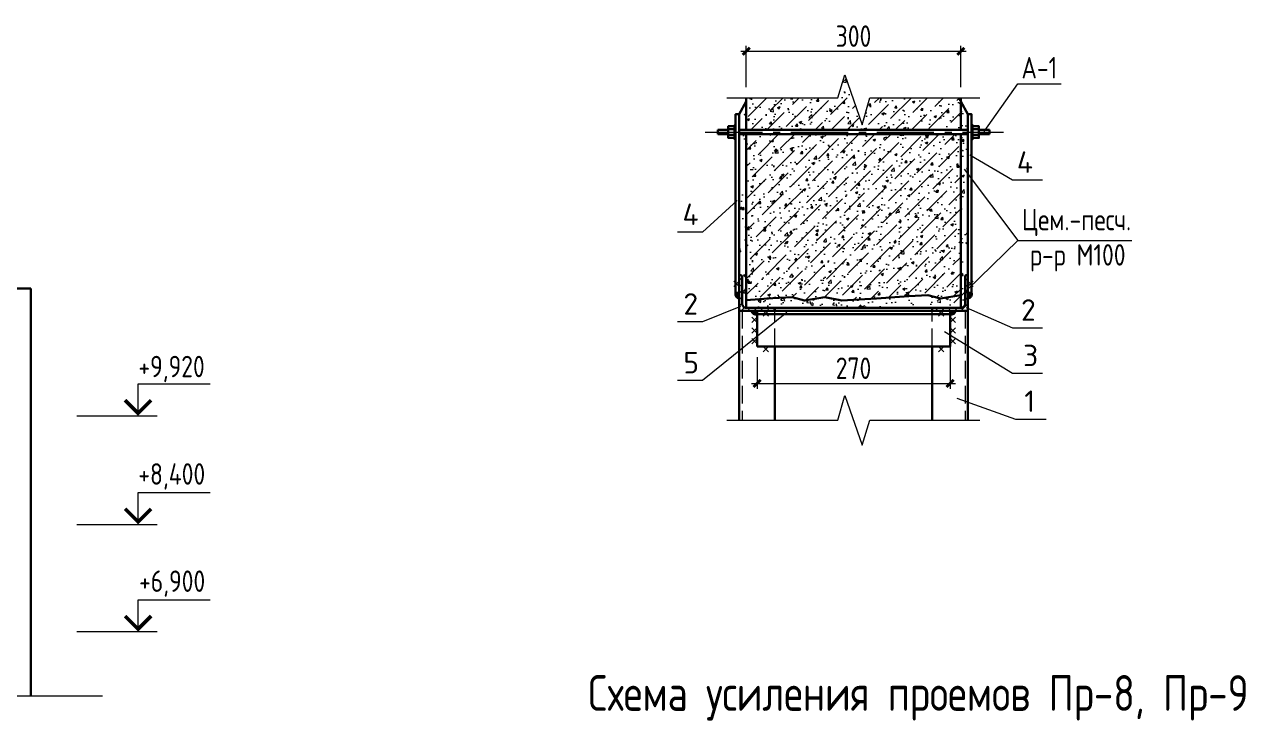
# Model space of a CAD drawing. Extents: x -965262 to 1142518, y -357520 to 71675.
# Drawn here: x 1101536 to 1118617, y -207334 to -197592 of the extents above; entities that cross this region are included whole.
import ezdxf
from ezdxf.enums import TextEntityAlignment as Align

# ---------------------------------------------------------------- set-up
doc = ezdxf.new("R2010")
doc.units = 0
doc.header["$LTSCALE"] = 10
doc.linetypes.add('GOST2.303 4', pattern=[7, 5, -2, 0])
doc.linetypes.add('GOST2.303 6', pattern=[12, 8, -1.5, 1, -1.5])
doc.layers.get('0').update_dxf_attribs({"linetype": 'CONTINUOUS', "lineweight": 30})
doc.layers.get('Defpoints').update_dxf_attribs({"linetype": 'CONTINUOUS'})
doc.styles.add('GOST 2.304', font='isocpeur.ttf', dxfattribs={"width": 0.75, "height": 250})
doc.styles.add('ГОСТ 2м', font='isocpeur.ttf', dxfattribs={"width": 0.8, "height": 250})
doc.dimstyles.new('Копия(3) ГОСТ 2м', dxfattribs={"dimtxt": 250, "dimasz": 100, "dimexe": 75, "dimexo": 150, "dimgap": 62.5, "dimtad": 1, "dimdec": 0, "dimlfac": 0.1, "dimtxsty": 'ГОСТ 2м', "dimblk": 'ARCHTICK', "dimcen": 150, "dimdle": 75, "dimclrd": 256, "dimclre": 256, "dimclrt": 256, "dimadec": 0, "dimazin": 0, "dimtfac": 1, "dimtdec": 0, "dimtmove": 0, "dimatfit": 3, "dimldrblk": 'OBLIQUE', "dimfxl": 1, "dimlwd": 15, "dimlwe": 15, "dimarcsym": 0})

# ---------------------------------------------------------------- blocks, each defined once
blk = doc.blocks.new('_ArchTick')
at = {"color": 0, "linetype": 'ByBlock', "lineweight": 0, "const_width": 0.4}
blk.add_lwpolyline([(-0.5, -0.5), (0.5, 0.5)], dxfattribs=at)
blk = doc.blocks.new('*D2468')
at = {"lineweight": 15, "transparency": 16777216}
for p, q in [((1114483, -202099), (1114483, -202690)), ((1111783, -202249), (1111783, -202690)), ((1111708, -202615), (1114558, -202615))]:
    blk.add_line(p, q, dxfattribs=at)
at = {"layer": 'Defpoints', "color": 0, "lineweight": 50, "transparency": 16777216}
for p in [(1114483, -201949), (1111783, -202099), (1114483, -202615)]:
    blk.add_point(p, dxfattribs=at)
at = {"lineweight": 15, "transparency": 16777216, "xscale": 100, "yscale": 100, "zscale": 100, "rotation": 180}
blk.add_blockref('_ArchTick', (1111783, -202615), dxfattribs=at)
at = {"lineweight": 15, "transparency": 16777216, "xscale": 100, "yscale": 100, "zscale": 100}
blk.add_blockref('_ArchTick', (1114483, -202615), dxfattribs=at)
at = {"lineweight": 15, "transparency": 16777216, "insert": (1113133, -202403), "char_height": 250, "attachment_point": 5, "style": 'ГОСТ 2м'}
blk.add_mtext('{\\H1.2x;270}', dxfattribs=at)
blk = doc.blocks.new('_Oblique')
at = {"color": 0, "linetype": 'ByBlock', "lineweight": -2}
blk.add_line((-0.5, -0.5), (0.5, 0.5), dxfattribs=at)
blk = doc.blocks.new('*D2469')
at = {"lineweight": 15, "transparency": 16777216}
for p, q in [((1111633, -198469), (1111633, -197893)), ((1114633, -198469), (1114633, -197893)), ((1111558, -197968), (1114708, -197968))]:
    blk.add_line(p, q, dxfattribs=at)
at = {"layer": 'Defpoints', "color": 0, "lineweight": 50, "transparency": 16777216}
for p in [(1114633, -197968), (1111633, -198619), (1114633, -198619)]:
    blk.add_point(p, dxfattribs=at)
at = {"lineweight": 15, "transparency": 16777216, "xscale": 100, "yscale": 100, "zscale": 100, "rotation": 180}
blk.add_blockref('_ArchTick', (1111633, -197968), dxfattribs=at)
at = {"lineweight": 15, "transparency": 16777216, "xscale": 100, "yscale": 100, "zscale": 100}
blk.add_blockref('_ArchTick', (1114633, -197968), dxfattribs=at)
at = {"lineweight": 15, "transparency": 16777216, "insert": (1113133, -197756), "char_height": 250, "attachment_point": 5, "style": 'ГОСТ 2м'}
blk.add_mtext('{\\H1.2x;300}', dxfattribs=at)

msp = doc.modelspace()

# ---------------------------------------------------------------- hatches: boundary and pattern name
at = {"lineweight": 15}
h = msp.add_hatch(dxfattribs=at)
h.set_pattern_fill('AR-CONC', color=256, scale=2, style=0)
h.set_pattern_definition([(50, (1113051.3, -199078.26), (364.37, -31.878), [38.1, -419.1]), (355, (1113051.3, -199078.26), (-70.487, 382.114), [30.48, -335.28]), (100.451, (1113081.67, -199080.92), (293.882, 350.236), [32.38, -356.18]), (46.184, (1113051.3, -198976.66), (542.16, -84.085), [57.15, -628.65]), (96.636, (1113096.5, -198983.67), (474.81, 494.85), [48.57, -534.27]), (351.184, (1113051.3, -198976.66), (474.81, 494.85), [45.72, -502.92]), (21, (1113102.1, -199002.06), (303.23, -204.53), [38.1, -419.1]), (326, (1113102.1, -199002.06), (123.604, 368.376), [30.48, -335.28]), (71.451, (1113127.37, -199019.1), (426.833, 163.846), [32.38, -356.18]), (37.5, (1113051.3, -199078.26), (6.177, 169.11), [0, -331.216, 0, -340.36, 0, -336.55]), (7.5, (1113051.3, -199078.26), (133.639, 200.361), [0, -194.056, 0, -323.596, 0, -128.27]), (327.5, (1112938.02, -199078.26), (271.181, -11.4575), [0, -127, 0, -396.24, 0, -525.78]), (317.5, (1112887.22, -199078.26), (296.258, 50.853), [0, -165.1, 0, -263.144, 0, -373.38])])
h.paths.add_polyline_path([(1114633.4, -199068.9), (1111633.4, -199068.9), (1111633.4, -199098.9), (1114633.4, -199098.9)])
h.paths.add_polyline_path([(1114633.4, -199098.9), (1111633.4, -199098.9), (1111633.4, -199128.9), (1114633.4, -199128.9)])
h.paths.add_polyline_path([(1113362.5, -198618.7), (1113122.2, -198618.7), (1113253.8, -198996.5)], flags=16)
h.paths.add_polyline_path([(1113010.5, -198297.8), (1112913.5, -198618.7), (1113122.2, -198618.7)])
h.paths.add_polyline_path([(1112733.4, -199128.9), (1111633.4, -199128.9), (1111633.4, -201449.7), (1112006.2, -201422.7), (1112272.6, -201407.1), (1112448.2, -201455.5), (1112733.4, -201407.1)])
h.paths.add_polyline_path([(1112733.4, -198618.7), (1111633.4, -198618.7), (1111633.4, -199068.9), (1112733.4, -199068.9)])
h.paths.add_polyline_path([(1112733.4, -199098.9), (1111633.4, -199098.9), (1111633.4, -199128.9), (1112733.4, -199128.9)], flags=16)
h.paths.add_polyline_path([(1112733.4, -199068.9), (1111633.4, -199068.9), (1111633.4, -199098.9), (1112733.4, -199098.9)], flags=16)
h.paths.add_polyline_path([(1114633.4, -199128.9), (1112733.4, -199128.9), (1112733.4, -201407.1), (1112970, -201455.5), (1113454.5, -201427.8), (1113906.2, -201395.2), (1114172.6, -201379.5), (1114348.2, -201427.9), (1114633.4, -201379.5)])
h.paths.add_polyline_path([(1114633.4, -199098.9), (1112733.4, -199098.9), (1112733.4, -199128.9), (1114633.4, -199128.9)], flags=17)
h.paths.add_polyline_path([(1114633.4, -199068.9), (1112733.4, -199068.9), (1112733.4, -199098.9), (1114633.4, -199098.9)], flags=17)
h.paths.add_polyline_path([(1114633.4, -198618.7), (1113826.1, -198618.7), (1113758.6, -198841.5), (1113709.8, -198618.7), (1112733.4, -198618.7), (1112733.4, -199068.9), (1114633.4, -199068.9)])
h = msp.add_hatch(dxfattribs=at)
h.set_pattern_fill('ANSI36', color=256, scale=50, style=0)
h.set_pattern_definition([(45, (1113034.7, -199078.26), (84.19, 308.696), [396.875, -79.375, 0, -79.375])])
h.paths.add_polyline_path([(1114633.4, -199068.9), (1111633.4, -199068.9), (1111633.4, -199098.9), (1114633.4, -199098.9)])
h.paths.add_polyline_path([(1114633.4, -199098.9), (1111633.4, -199098.9), (1111633.4, -199128.9), (1114633.4, -199128.9)])
h.paths.add_polyline_path([(1113826.1, -198618.7), (1113709.8, -198618.7), (1113758.6, -198841.5)], flags=17)
h.paths.add_polyline_path([(1113362.5, -198618.7), (1113122.2, -198618.7), (1113253.8, -198996.5)], flags=16)
h.paths.add_polyline_path([(1112733.4, -199128.9), (1111633.4, -199128.9), (1111633.4, -201449.7), (1112006.2, -201422.7), (1112272.6, -201407.1), (1112448.2, -201455.5), (1112733.4, -201407.1)])
h.paths.add_polyline_path([(1112733.4, -199098.9), (1111633.4, -199098.9), (1111633.4, -199128.9), (1112733.4, -199128.9)], flags=16)
h.paths.add_polyline_path([(1112733.4, -199068.9), (1111633.4, -199068.9), (1111633.4, -199098.9), (1112733.4, -199098.9)], flags=16)
h.paths.add_polyline_path([(1112733.4, -198618.7), (1111633.4, -198618.7), (1111633.4, -199068.9), (1112733.4, -199068.9)])
h.paths.add_polyline_path([(1114633.4, -199128.9), (1112733.4, -199128.9), (1112733.4, -201407.1), (1112970, -201455.5), (1113454.5, -201427.8), (1113906.2, -201395.2), (1114172.6, -201379.5), (1114348.2, -201427.9), (1114633.4, -201379.5)])
h.paths.add_polyline_path([(1114633.4, -198618.7), (1113826.1, -198618.7), (1113758.6, -198841.5), (1113709.8, -198618.7), (1112733.4, -198618.7), (1112733.4, -199068.9), (1114633.4, -199068.9)])
h.paths.add_polyline_path([(1114633.4, -199068.9), (1112733.4, -199068.9), (1112733.4, -199098.9), (1114633.4, -199098.9)], flags=17)
h.paths.add_polyline_path([(1114633.4, -199098.9), (1112733.4, -199098.9), (1112733.4, -199128.9), (1114633.4, -199128.9)], flags=17)
h = msp.add_hatch(dxfattribs=at)
h.set_pattern_fill('AR-CONC', color=256, scale=2, style=0)
h.set_pattern_definition([(50, (1109284.98, -273290.6), (364.3693, -31.8782), [38.1, -419.1]), (355, (1109285, -273290.6), (-70.4857, 382.1133), [30.48, -335.28]), (100.451, (1109315.35, -273293.25), (293.885, 350.2334), [32.38, -356.18]), (46.1842, (1109285, -273189), (542.158, -84.0847), [57.15, -628.65]), (96.6356, (1109330.16, -273196), (474.8085, 494.851), [48.57, -534.27]), (351.184, (1109285, -273189), (474.809, 494.8502), [45.72, -502.92]), (21, (1109335.78, -273214.4), (303.2298, -204.531), [38.1, -419.1]), (326, (1109335.8, -273214.4), (123.604, 368.376), [30.48, -335.28]), (71.4514, (1109361.05, -273231.44), (426.833, 163.8457), [32.38, -356.18]), (37.5, (1109284.98, -273290.6), (6.1772, 169.11008), [0, -331.216, 0, -340.36, 0, -336.55]), (7.5, (1109284.98, -273290.6), (133.63933, 200.36115), [0, -194.056, 0, -323.596, 0, -128.27]), (327.5, (1109171.7, -273290.6), (271.1812, -11.4575), [0, -127, 0, -396.24, 0, -525.78]), (317.5, (1109120.9, -273290.6), (296.2584, 50.853), [0, -165.1, 0, -263.144, 0, -373.38])])
h.paths.add_polyline_path([(1111633.4, -198672.4), (1111533.4, -198848.9), (1111533.4, -199068.9), (1111633.4, -199068.9)])
h.paths.add_polyline_path([(1111633.4, -199128.9), (1111533.4, -199128.9), (1111533.4, -201098.9), (1111553.4, -201098.9, -0.4142136), (1111573.4, -201118.9), (1111573.4, -201498.9, 0.4142136), (1111633.4, -201558.9)])
h.paths.add_polyline_path([(1111633.4, -199098.9), (1111533.4, -199098.9), (1111533.4, -199128.9), (1111633.4, -199128.9)])
h.paths.add_polyline_path([(1111633.4, -199068.9), (1111533.4, -199068.9), (1111533.4, -199098.9), (1111633.4, -199098.9)])
h = msp.add_hatch(dxfattribs=at)
h.set_pattern_fill('AR-CONC', color=256, scale=2, style=0)
h.set_pattern_definition([(50, (1110384.98, -273290.6), (364.3693, -31.8782), [38.1, -419.1]), (355, (1110385, -273290.6), (-70.4857, 382.1133), [30.48, -335.28]), (100.451, (1110415.35, -273293.25), (293.885, 350.2334), [32.38, -356.18]), (46.1842, (1110385, -273189), (542.158, -84.0847), [57.15, -628.65]), (96.6356, (1110430.16, -273196), (474.8085, 494.851), [48.57, -534.27]), (351.184, (1110385, -273189), (474.8092, 494.8502), [45.72, -502.92]), (21, (1110435.78, -273214.4), (303.2298, -204.531), [38.1, -419.1]), (326, (1110435.8, -273214.4), (123.604, 368.376), [30.48, -335.28]), (71.4514, (1110461.05, -273231.44), (426.833, 163.8457), [32.38, -356.18]), (37.5, (1110384.98, -273290.6), (6.1772, 169.11008), [0, -331.216, 0, -340.36, 0, -336.55]), (7.5, (1110384.98, -273290.6), (133.63933, 200.36115), [0, -194.056, 0, -323.596, 0, -128.27]), (327.5, (1110271.7, -273290.6), (271.1812, -11.4575), [0, -127, 0, -396.24, 0, -525.78]), (317.5, (1110220.9, -273290.6), (296.2584, 50.853), [0, -165.1, 0, -263.144, 0, -373.38])])
h.paths.add_polyline_path([(1114733.4, -198848.9), (1114633.4, -198672.4), (1114633.4, -199068.9), (1114733.4, -199068.9)])
h.paths.add_polyline_path([(1114733.4, -199068.9), (1114633.4, -199068.9), (1114633.4, -199098.9), (1114733.4, -199098.9)])
h.paths.add_polyline_path([(1114733.4, -199128.9), (1114633.4, -199128.9), (1114633.4, -201558.9, 0.4142136), (1114693.4, -201498.9), (1114693.4, -201118.9, -0.4142136), (1114713.4, -201098.9), (1114733.4, -201098.9)])
h.paths.add_polyline_path([(1114733.4, -199098.9), (1114633.4, -199098.9), (1114633.4, -199128.9), (1114733.4, -199128.9)])
h = msp.add_hatch(dxfattribs=at)
h.set_pattern_fill('ANSI31', color=1, scale=20, style=0)
h.set_pattern_definition([(45, (1109284.98, -273290.594), (-44.90128, 44.90128), [])])
h.paths.add_polyline_path([(1111573.4, -201498.9), (1111573.4, -201118.9, 0.4142136), (1111553.4, -201098.9), (1111533.4, -201098.9), (1111533.4, -201348.9), (1111533.4, -201598.9), (1112033.4, -201598.9), (1112033.4, -201578.9, 0.4142136), (1112013.4, -201558.9), (1111683.4, -201558.9), (1111633.4, -201558.9, -0.4142136)])
h = msp.add_hatch(dxfattribs=at)
h.set_pattern_fill('ANSI31', color=1, scale=20, style=0)
h.set_pattern_definition([(45, (1110384.98, -273290.594), (-44.90128, 44.90128), [])])
h.paths.add_polyline_path([(1114733.4, -201098.9), (1114713.4, -201098.9, 0.4142136), (1114693.4, -201118.9), (1114693.4, -201498.9, -0.4142136), (1114633.4, -201558.9), (1114253.4, -201558.9, 0.4142136), (1114233.4, -201578.9), (1114233.4, -201598.9), (1114733.4, -201598.9)])
for points in [[(1111533.4, -201348.9), (1111483.4, -201348.9, 0.4859334), (1111533.4, -201425.2)], [(1114733.4, -201348.9), (1114783.4, -201348.9, -0.4859334), (1114733.4, -201425.2)], [(1111783.4, -201598.9), (1111783.4, -201648.9, -0.4859334), (1111707, -201598.9)], [(1114483.4, -201598.9), (1114483.4, -201648.9, 0.4859334), (1114559.7, -201598.9)]]:
    msp.add_hatch(color=256).paths.add_polyline_path(points)
h = msp.add_hatch(dxfattribs=at)
h.set_pattern_fill('AR-CONC', color=256, scale=2, style=0)
h.set_pattern_definition([(50, (-1145173, -3381470.14), (364.369338, -31.87817), [38.1, -419.1]), (355, (-1145173, -3381470.14), (-70.485652, 382.113286), [30.48, -335.28]), (100.451, (-1145142.62, -3381472.8), (293.885003, 350.233376), [32.38, -356.18]), (46.1842, (-1145173, -3381368.54), (542.15808, -84.084656), [57.15, -628.65]), (96.6356, (-1145127.8, -3381375.55), (474.80847, 494.85111), [48.57, -534.27]), (351.184, (-1145173, -3381368.54), (474.80921, 494.850236), [45.72, -502.92]), (21, (-1145122.2, -3381393.94), (303.22976, -204.531037), [38.1, -419.1]), (326, (-1145122.2, -3381393.94), (123.604057, 368.375932), [30.48, -335.28]), (71.4514, (-1145096.92, -3381411), (426.83298, 163.845715), [32.38, -356.18]), (37.5, (-1145172.99, -3381470.14), (6.1772065, 169.1100777), [0, -331.216, 0, -340.36, 0, -336.55]), (7.5, (-1145172.99, -3381470.14), (133.639325, 200.36115), [0, -194.056, 0, -323.596, 0, -128.27]), (327.5, (-1145286.27, -3381470.14), (271.1811903, -11.457488), [0, -127, 0, -396.24, 0, -525.78]), (317.5, (-1145337.07, -3381470.14), (296.258363, 50.852982), [0, -165.1, 0, -263.144, 0, -373.38])])
h.paths.add_polyline_path([(1112733.4, -201407.1), (1112448.2, -201455.5), (1112272.6, -201407.1), (1112006.2, -201422.7), (1111633.4, -201449.7), (1111633.4, -201558.9), (1112733.4, -201558.9)])
h.paths.add_polyline_path([(1114633.4, -201379.5), (1114348.2, -201427.9), (1114172.6, -201379.5), (1113906.2, -201395.2), (1113454.5, -201427.8), (1112970, -201455.5), (1112733.4, -201407.1), (1112733.4, -201558.9), (1113113.4, -201558.9), (1114583.4, -201558.9), (1114633.4, -201558.9)])

# ---------------------------------------------------------------- linework, layer by layer
at = {"color": 5, "lineweight": 15}
for p, q in [((1112913.5, -198618.7, 9801.8), (1113010.5, -198297.8, 9801.8)), ((1113010.5, -198297.8, 9801.8), (1113253.8, -198996.5, 9801.8)), ((1111361.2, -198618.7, 9801.8), (1112913.5, -198618.7, 9801.8)), ((1113253.8, -198996.5, 9801.8), (1113362.5, -198618.7, 9801.8)), ((1113362.5, -198618.7, 9801.8), (1114899.6, -198618.7, 9801.8)), ((1112913.5, -203131.9, 9801.8), (1113010.5, -202782.6, 9801.8)), ((1113010.5, -202782.6, 9801.8), (1113253.8, -203481.3, 9801.8)), ((1111361.2, -203131.9, 9801.8), (1112913.5, -203131.9, 9801.8)), ((1113253.8, -203481.3, 9801.8), (1113362.5, -203131.9, 9801.8)), ((1113362.5, -203131.9, 9801.8), (1114899.6, -203131.9, 9801.8))]:
    msp.add_line(p, q, dxfattribs=at)
at = {"lineweight": 15}
for p, q in [((1114960, -199091.9, 9801.8), (1115431.4, -198425.5, 9801.8)), ((1115431.4, -198425.5, 9801.8), (1116036.8, -198425.5, 9801.8)), ((1114757.7, -199415.1, 9801.8), (1115355.4, -199768.7, 9801.8)), ((1114678.8, -199619.6, 9801.8), (1115431.4, -200614.9, 9801.8)), ((1115355.4, -199768.7, 9801.8), (1115774.3, -199768.7, 9801.8)), ((1111506.8, -200054, 9801.8), (1111021.9, -200498.7, 9801.8)), ((1111021.9, -200498.7, 9801.8), (1110670.6, -200498.7, 9801.8)), ((1114534.7, -201487.8, 9801.8), (1115431.4, -200614.9, 9801.8)), ((1115431.4, -200614.9, 9801.8), (1117024.7, -200614.9, 9801.8)), ((1111550.9, -201538.9, 9801.8), (1111021.9, -201753.7, 9801.8)), ((1112202, -201622.7, 9801.8), (1111021.9, -202575.8, 9801.8)), ((1114706.2, -201554.9, 9801.8), (1115355.4, -201838.4, 9801.8)), ((1111021.9, -201753.7, 9801.8), (1110670.6, -201753.7, 9801.8)), ((1115355.4, -201838.4, 9801.8), (1115774.3, -201838.4, 9801.8)), ((1114406.1, -201888.1, 9801.8), (1115355.4, -202474.6, 9801.8)), ((1115355.4, -202474.6, 9801.8), (1115774.3, -202474.6, 9801.8)), ((1111021.9, -202575.8, 9801.8), (1110670.6, -202575.8, 9801.8)), ((1114577.4, -202822.5, 9801.8), (1115396.7, -203114.7, 9801.8)), ((1115396.7, -203114.7, 9801.8), (1115828, -203114.7, 9801.8))]:
    msp.add_line(p, q, dxfattribs=at)
at = {"lineweight": 15, "ltscale": 0.25}
for p, q in [((1111533.4, -201261.4, 9801.8), (1111458.4, -201186.4, 9801.8)), ((1111533.4, -201186.4, 9801.8), (1111458.4, -201261.4, 9801.8)), ((1114733.4, -201261.4, 9801.8), (1114808.4, -201186.4, 9801.8)), ((1114733.4, -201186.4, 9801.8), (1114808.4, -201261.4, 9801.8)), ((1111783.4, -201686.4, 9801.8), (1111708.4, -201761.4, 9801.8)), ((1111783.4, -201761.4, 9801.8), (1111708.4, -201686.4, 9801.8)), ((1111870.9, -201598.9, 9801.8), (1111945.9, -201673.9, 9801.8)), ((1111945.9, -201598.9, 9801.8), (1111870.9, -201673.9, 9801.8)), ((1114395.9, -201598.9, 9801.8), (1114320.9, -201673.9, 9801.8)), ((1114320.9, -201598.9, 9801.8), (1114395.9, -201673.9, 9801.8)), ((1114483.4, -201686.4, 9801.8), (1114558.4, -201761.4, 9801.8)), ((1114483.4, -201761.4, 9801.8), (1114558.4, -201686.4, 9801.8)), ((1111783.4, -201836.4, 9801.8), (1111708.4, -201911.4, 9801.8)), ((1111783.4, -201911.4, 9801.8), (1111708.4, -201836.4, 9801.8)), ((1114483.4, -201836.4, 9801.8), (1114558.4, -201911.4, 9801.8)), ((1114483.4, -201911.4, 9801.8), (1114558.4, -201836.4, 9801.8)), ((1111783.4, -201986.4, 9801.8), (1111708.4, -202061.4, 9801.8)), ((1111783.4, -202061.4, 9801.8), (1111708.4, -201986.4, 9801.8)), ((1114483.4, -201986.4, 9801.8), (1114558.4, -202061.4, 9801.8)), ((1114483.4, -202061.4, 9801.8), (1114558.4, -201986.4, 9801.8)), ((1111870.9, -202098.9, 9801.8), (1111945.9, -202173.9, 9801.8)), ((1111945.9, -202098.9, 9801.8), (1111870.9, -202173.9, 9801.8)), ((1114395.9, -202098.9, 9801.8), (1114320.9, -202173.9, 9801.8)), ((1114320.9, -202098.9, 9801.8), (1114395.9, -202173.9, 9801.8))]:
    msp.add_line(p, q, dxfattribs=at)
at = {"ltscale": 2}
for q in [(1065426.5, -201288.9, 9801.8), (1101626.5, -206989.1, 9801.8)]:
    msp.add_line((1101626.5, -201288.9, 9801.8), q, dxfattribs=at)
at = {"color": 1, "ltscale": 0.25}
for p, q in [((1111783.4, -201598.9, 9801.8), (1112033.4, -201598.9, 9801.8)), ((1111783.4, -201648.9, 9801.8), (1111783.4, -202098.9, 9801.8)), ((1114483.4, -201598.9, 9801.8), (1114233.4, -201598.9, 9801.8)), ((1114483.4, -201648.9, 9801.8), (1114483.4, -202098.9, 9801.8)), ((1111783.4, -202098.9, 9801.8), (1112033.4, -202098.9, 9801.8)), ((1114483.4, -202098.9, 9801.8), (1114233.4, -202098.9, 9801.8))]:
    msp.add_line(p, q, dxfattribs=at)
at = {"lineweight": 15, "ltscale": 15}
for p, q in [((1103126.3, -203068.9, 9801.8), (1103126.3, -202623.1, 9801.8)), ((1103126.3, -204588.6, 9801.8), (1103126.3, -204142.8, 9801.8)), ((1103126.3, -206088.9, 9801.8), (1103126.3, -205643.1, 9801.8))]:
    msp.add_line(p, q, dxfattribs=at)
at = {"lineweight": 15, "ltscale": 0.3}
for p, q in [((1103126.3, -202623.1, 9801.8), (1104135.3, -202623.1, 9801.8)), ((1102267.6, -203068.9, 9801.8), (1103391.7, -203068.9, 9801.8)), ((1103126.3, -204142.8, 9801.8), (1104135.3, -204142.8, 9801.8)), ((1102267.6, -204588.6, 9801.8), (1103391.7, -204588.6, 9801.8)), ((1103126.3, -205643.1, 9801.8), (1104135.3, -205643.1, 9801.8)), ((1102267.6, -206088.9, 9801.8), (1103391.7, -206088.9, 9801.8))]:
    msp.add_line(p, q, dxfattribs=at)
at = {"color": 5, "lineweight": 15, "ltscale": 200}
msp.add_line((1083806.5, -206989.1, 9801.8), (1102627.5, -206989.1, 9801.8), dxfattribs=at)
at = {"lineweight": 30, "elevation": 9801.8}
for points in [[(1111633.4, -199068.9), (1111633.4, -198618.7)], [(1114633.4, -199068.9), (1114633.4, -198618.7)], [(1111533.4, -198848.9), (1111633.4, -198672.4)], [(1114733.4, -198848.9), (1114633.4, -198672.4)], [(1111633.4, -201558.9), (1111633.4, -199128.9)], [(1114633.4, -201558.9), (1114633.4, -199128.9)], [(1111633.4, -201449.7), (1111633.4, -201449.7), (1111633.4, -201449.7), (1112006.2, -201422.7), (1112272.6, -201407.1), (1112448.2, -201455.5), (1112733.4, -201407.1)], [(1112733.4, -201407.1), (1112970, -201455.5), (1113454.5, -201427.8), (1113906.2, -201395.2), (1114172.6, -201379.5), (1114348.2, -201427.9), (1114633.4, -201379.5)], [(1111633.4, -201558.9), (1114583.4, -201558.9)]]:
    msp.add_lwpolyline(points, dxfattribs=at)
at = {"color": 1, "lineweight": 30, "elevation": 9801.8}
for points in [[(1111533.4, -198848.9), (1111533.4, -201348.9), (1111483.4, -201348.9), (1111483.4, -198848.9)], [(1114733.4, -198848.9), (1114733.4, -201348.9), (1114783.4, -201348.9), (1114783.4, -198848.9)], [(1111783.4, -201598.9), (1114483.4, -201598.9), (1114483.4, -201648.9), (1111783.4, -201648.9)]]:
    msp.add_lwpolyline(points, close=True, dxfattribs=at)
at = {"linetype": 'GOST2.303 6', "lineweight": 9, "ltscale": 10, "elevation": 9801.8}
msp.add_lwpolyline([(1111057.8, -199098.9), (1115229.3, -199098.9)], dxfattribs=at)
at = {"color": 1, "elevation": 9801.8}
for points in [[(1111233.4, -199068.9), (1111380.4, -199068.9)], [(1111233.4, -199068.9), (1111233.4, -199128.9)], [(1111233.4, -199128.9), (1111380.4, -199128.9)], [(1111380.4, -199058.9), (1111468.4, -199058.9)], [(1111380.4, -199138.9), (1111468.4, -199138.9)], [(1114886.3, -199058.9), (1114798.4, -199058.9)], [(1114886.3, -199138.9), (1114798.4, -199138.9)], [(1115033.4, -199068.9), (1114886.3, -199068.9)], [(1115033.4, -199128.9), (1114886.3, -199128.9)], [(1115033.4, -199068.9), (1115033.4, -199128.9)]]:
    msp.add_lwpolyline(points, dxfattribs=at)
for points in [[(1111468.4, -199017.4), (1111380.4, -199017.4), (1111380.4, -199180.3), (1111468.4, -199180.3)], [(1111483.4, -199198.1), (1111468.4, -199198.1), (1111468.4, -198999.6), (1111483.4, -198999.6)], [(1114783.4, -199198.1), (1114798.4, -199198.1), (1114798.4, -198999.6), (1114783.4, -198999.6)], [(1114798.4, -199017.4), (1114886.3, -199017.4), (1114886.3, -199180.3), (1114798.4, -199180.3)]]:
    msp.add_lwpolyline(points, close=True, dxfattribs=at)
at = {"color": 1, "ltscale": 5, "elevation": 9801.8}
for points in [[(1111533.4, -199068.9), (1114733.4, -199068.9)], [(1111533.4, -199128.9), (1114733.4, -199128.9)]]:
    msp.add_lwpolyline(points, dxfattribs=at)
at = {"color": 1, "lineweight": 30, "elevation": 9801.8}
for points in [[(1111533.4, -201598.9), (1112033.4, -201598.9), (1112033.4, -201578.9, 0.4142136), (1112013.4, -201558.9), (1111633.4, -201558.9, -0.4142136), (1111573.4, -201498.9), (1111573.4, -201118.9, 0.4142136), (1111553.4, -201098.9), (1111533.4, -201098.9)], [(1114733.4, -201598.9), (1114233.4, -201598.9), (1114233.4, -201578.9, -0.4142136), (1114253.4, -201558.9), (1114633.4, -201558.9, 0.4142136), (1114693.4, -201498.9), (1114693.4, -201118.9, -0.4142136), (1114713.4, -201098.9), (1114733.4, -201098.9)]]:
    msp.add_lwpolyline(points, format="xyb", close=True, dxfattribs=at)
for points in [[(1111533.4, -201598.9), (1111533.4, -203131.9)], [(1111783.4, -201648.9), (1111783.4, -202098.9)], [(1114483.4, -201648.9), (1114483.4, -202098.9)], [(1114733.4, -201598.9), (1114733.4, -203131.9)], [(1111783.4, -202098.9), (1114483.4, -202098.9)], [(1112033.4, -202098.9), (1112033.4, -203131.9)], [(1114233.4, -202098.9), (1114233.4, -203131.9)]]:
    msp.add_lwpolyline(points, dxfattribs=at)
at = {"color": 1, "linetype": 'GOST2.303 4', "lineweight": 15, "ltscale": 5, "elevation": 9801.8}
for points in [[(1111573.4, -201598.9), (1111573.4, -203131.9)], [(1112033.4, -202098.9), (1112033.4, -201598.9)], [(1114233.4, -202098.9), (1114233.4, -201598.9)], [(1114693.4, -201598.9), (1114693.4, -203131.9)]]:
    msp.add_lwpolyline(points, dxfattribs=at)
at = {"lineweight": 15, "const_width": 50, "elevation": 9801.8}
for points in [[(1102944, -202851.3), (1103126.3, -203033.6), (1103308.6, -202851.3)], [(1102944, -204370.9), (1103126.3, -204553.3), (1103308.6, -204370.9)], [(1102944, -205871.3), (1103126.3, -206053.6), (1103308.6, -205871.3)]]:
    msp.add_lwpolyline(points, dxfattribs=at)
for centre, start, end in [((1111538.4, -201367.4, 9801.8), 161.38079, 265.04744), ((1114728.3, -201367.4, 9801.8), 274.95256, 18.61921), ((1111764.8, -201593.8, 9801.8), 184.95256, 288.61921), ((1114501.9, -201593.8, 9801.8), 251.38079, 355.04744)]:
    msp.add_arc(centre, 58, start, end)

# ---------------------------------------------------------------- texts
at = {"style": 'GOST 2.304', "width": 0.8}
for s, p in [('А-1', (1115482, -198348.1, 9801.8)), ('Цем.-песч.', (1115488.9, -200472.9, 9801.8)), ('р-р М100', (1115601.1, -200966.9, 9801.8))]:
    msp.add_text(s, height=300, dxfattribs=at).set_placement(p)
at = {"style": 'GOST 2.304'}
for s, p in [('4', (1115417.5, -199668.7, 9801.8)), ('4', (1110740.9, -200398.7, 9801.8)), ('2', (1110753.8, -201653.7, 9801.8)), ('2', (1115476.3, -201738.4, 9801.8)), ('5', (1110752.9, -202475.8, 9801.8)), ('3', (1115505.4, -202374.6, 9801.8)), ('1', (1115522.1, -203014.7, 9801.8))]:
    msp.add_text(s, height=300, dxfattribs=at).set_placement(p)
at = {"color": 7, "linetype": 'Continuous', "style": 'GOST 2.304', "width": 0.8}
msp.add_text('Cхема усиления проемов Пр-8, Пр-9', height=500, dxfattribs=at).set_placement((1114033.9, -206697.9, 9801.8), align=Align.TOP_CENTER)
at = {"lineweight": 15, "char_height": 300, "width": 1469.124, "attachment_point": 3, "style": 'GOST 2.304'}
for s, insert in [('{\\W0.8;+9,920}', (1104058, -202229.1, 9801.8)), ('{\\W0.8;+8,400}', (1104064.9, -203732.8, 9801.8)), ('{\\W0.8;+6,900}', (1104064.9, -205233.1, 9801.8))]:
    msp.add_mtext(s, dxfattribs=dict(at, insert=insert))

# ---------------------------------------------------------------- dimensions: what is measured, and where the dimension line sits
at = {"lineweight": 15}
for base, p1, p2, picture, middle in [((1114633.4, -197968.5, 9801.8), (1111633.4, -198618.7, 9801.8), (1114633.4, -198618.7, 9801.8), '*D2469', (1113133.4, -197756, 9801.8)), ((1114483.4, -202615.2, 9801.8), (1111783.4, -202098.9, 9801.8), (1114483.4, -201948.9, 9801.8), '*D2468', (1113133.4, -202402.7, 9801.8))]:
    dim = msp.add_linear_dim(base=base, p1=p1, p2=p2, text='{\\H1.2x;<>}', dimstyle='Копия(3) ГОСТ 2м', dxfattribs=at)
    dim.commit()
    dim.dimension.update_dxf_attribs({"geometry": picture, "text_midpoint": middle})

doc.saveas('drawing.dxf')
